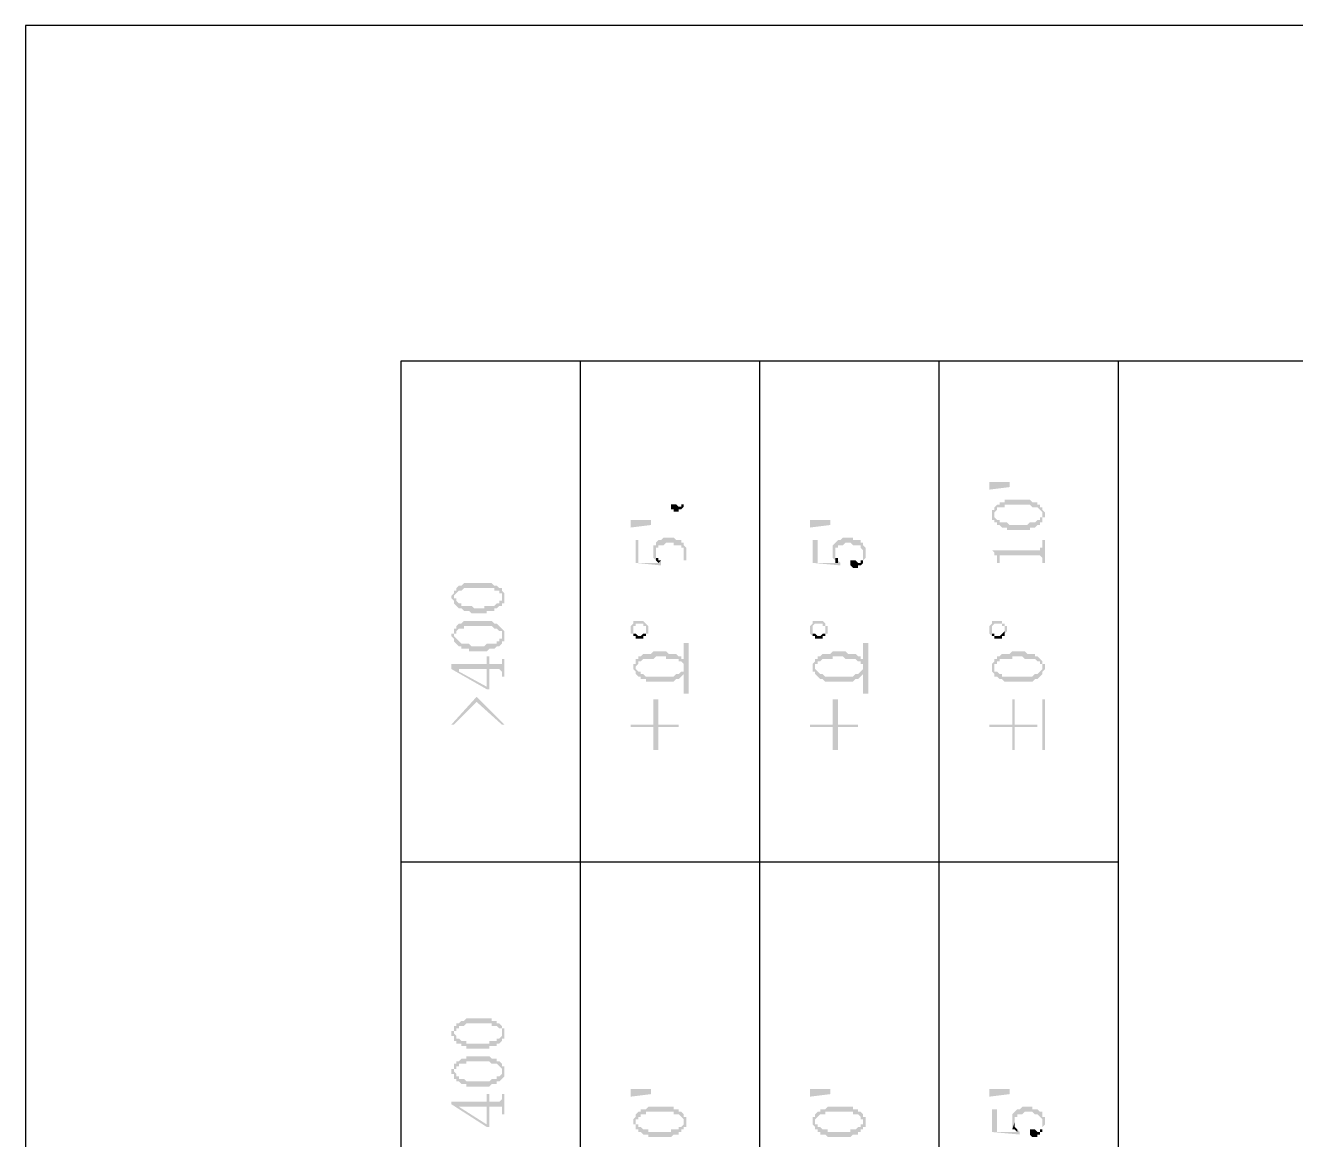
# Model space of a CAD drawing. Header units: millimetres. Extents: x 1399 to 2555, y 1196 to 1555.
# Drawn here: x 1666.65 to 1689.34, y 1534.65 to 1554.55 of the extents above; entities that cross this region are included whole.
import ezdxf

# ---------------------------------------------------------------- set-up
doc = ezdxf.new("R2010")
doc.units = ezdxf.units.MM

msp = doc.modelspace()

# ---------------------------------------------------------------- hatches: boundary and pattern name
at = {"transparency": 33554559}
for points in [[(1683.8719, 1546.39622), (1684.23296, 1546.39622), (1684.23296, 1546.30596), (1683.8719, 1546.26083)], [(1678.18525, 1545.95552), (1678.18525, 1545.91039), (1678.23038, 1545.91039), (1678.23038, 1545.86526), (1678.32065, 1545.86526), (1678.32065, 1545.91039), (1678.36578, 1545.91039), (1678.41091, 1545.95552), (1678.41091, 1546.13605), (1678.41091, 1546.04579), (1678.41091, 1546.00066), (1678.36578, 1546.00066), (1678.36578, 1545.95552), (1678.32065, 1545.95552), (1678.27551, 1546.00066), (1678.18525, 1546.00066)], [(1683.91704, 1545.80951), (1683.91704, 1545.76437), (1683.91704, 1545.71924), (1683.96217, 1545.71924), (1683.96217, 1545.67411), (1683.96217, 1545.80951), (1683.96217, 1545.85464), (1683.96217, 1545.85464), (1684.0073, 1545.89977), (1684.0073, 1545.9449), (1684.1427, 1545.9449), (1684.1427, 1545.99003), (1684.59402, 1545.99003), (1684.63915, 1545.9449), (1684.72942, 1545.9449), (1684.77455, 1545.89977), (1684.77455, 1545.89977), (1684.81968, 1545.85464), (1684.81968, 1545.80951), (1684.81968, 1545.9449), (1684.77455, 1545.9449), (1684.77455, 1545.99003), (1684.72942, 1545.99003), (1684.72942, 1546.03517), (1684.63915, 1546.03517), (1684.59402, 1546.0803), (1684.1427, 1546.0803), (1684.1427, 1546.03517), (1684.05243, 1546.03517), (1684.05243, 1545.99003), (1684.0073, 1545.99003), (1683.96217, 1545.9449), (1683.96217, 1545.89977), (1683.91704, 1545.89977), (1683.91704, 1545.85464), (1683.91704, 1545.85464)], [(1683.96217, 1545.67411), (1684.0073, 1545.67411), (1684.0073, 1545.62898), (1684.05243, 1545.62898), (1684.09757, 1545.58384), (1684.18783, 1545.58384), (1684.18783, 1545.53871), (1684.59402, 1545.53871), (1684.59402, 1545.58384), (1684.68428, 1545.58384), (1684.72942, 1545.62898), (1684.77455, 1545.62898), (1684.77455, 1545.67411), (1684.81968, 1545.67411), (1684.81968, 1545.71924), (1684.81968, 1545.76437), (1684.86481, 1545.76437), (1684.86481, 1545.80951), (1684.86481, 1545.85464), (1684.86481, 1545.85464), (1684.81968, 1545.89977), (1684.81968, 1545.9449), (1684.81968, 1545.80951), (1684.81968, 1545.76437), (1684.77455, 1545.76437), (1684.77455, 1545.71924), (1684.72942, 1545.71924), (1684.68428, 1545.67411), (1684.59402, 1545.67411), (1684.54889, 1545.62898), (1684.23296, 1545.62898), (1684.18783, 1545.67411), (1684.05243, 1545.67411), (1684.05243, 1545.71924), (1684.0073, 1545.71924), (1683.96217, 1545.76437), (1683.96217, 1545.80951), (1683.96217, 1545.80951)], [(1677.46314, 1545.71924), (1677.82419, 1545.71924), (1677.82419, 1545.62898), (1677.46314, 1545.58384)], [(1680.66752, 1545.71924), (1681.02858, 1545.71924), (1681.02858, 1545.62898), (1680.66752, 1545.58384)], [(1677.5534, 1545.35818), (1677.5534, 1544.95199), (1678.00472, 1544.90686), (1678.00472, 1544.95199), (1678.00472, 1544.99713), (1677.95959, 1544.95199), (1677.59853, 1544.95199), (1677.59853, 1545.35818)], [(1677.86933, 1545.17766), (1677.86933, 1545.08739), (1677.86933, 1545.04226), (1677.86933, 1545.04226), (1677.91446, 1544.99713), (1677.91446, 1545.13252), (1677.91446, 1545.22279), (1677.95959, 1545.22279), (1677.95959, 1545.26792), (1678.04985, 1545.26792), (1678.09499, 1545.31305), (1678.23038, 1545.31305), (1678.23038, 1545.26792), (1678.36578, 1545.26792), (1678.36578, 1545.22279), (1678.41091, 1545.22279), (1678.41091, 1545.17766), (1678.41091, 1545.13252), (1678.41091, 1544.99713), (1678.45604, 1544.99713), (1678.45604, 1545.04226), (1678.45604, 1545.13252), (1678.45604, 1545.17766), (1678.45604, 1545.22279), (1678.41091, 1545.26792), (1678.41091, 1545.31305), (1678.36578, 1545.31305), (1678.36578, 1545.35818), (1678.27551, 1545.35818), (1678.23038, 1545.40332), (1678.04985, 1545.40332), (1678.00472, 1545.35818), (1677.95959, 1545.35818), (1677.91446, 1545.31305), (1677.91446, 1545.26792), (1677.86933, 1545.26792), (1677.86933, 1545.22279)], [(1680.71265, 1545.35818), (1680.71265, 1544.95199), (1681.20911, 1544.90686), (1681.20911, 1544.95199), (1681.20911, 1544.95199), (1681.16397, 1544.99713), (1681.16397, 1544.95199), (1680.80292, 1544.95199), (1680.80292, 1545.35818)], [(1681.07371, 1545.17766), (1681.07371, 1545.08739), (1681.07371, 1545.04226), (1681.07371, 1545.04226), (1681.11884, 1544.99713), (1681.11884, 1545.13252), (1681.11884, 1545.22279), (1681.16397, 1545.22279), (1681.16397, 1545.26792), (1681.25424, 1545.26792), (1681.29937, 1545.31305), (1681.38963, 1545.31305), (1681.43477, 1545.26792), (1681.57016, 1545.26792), (1681.57016, 1545.22279), (1681.57016, 1545.22279), (1681.6153, 1545.17766), (1681.6153, 1545.13252), (1681.6153, 1544.99713), (1681.6153, 1544.99713), (1681.66043, 1545.04226), (1681.66043, 1545.13252), (1681.66043, 1545.17766), (1681.66043, 1545.22279), (1681.6153, 1545.26792), (1681.6153, 1545.31305), (1681.57016, 1545.31305), (1681.57016, 1545.35818), (1681.43477, 1545.35818), (1681.43477, 1545.40332), (1681.25424, 1545.40332), (1681.20911, 1545.35818), (1681.16397, 1545.35818), (1681.11884, 1545.31305), (1681.11884, 1545.31305), (1681.07371, 1545.26792), (1681.07371, 1545.22279)], [(1683.91704, 1545.17766), (1683.91704, 1545.17766), (1683.96217, 1545.13252), (1683.96217, 1545.08739), (1684.0073, 1545.08739), (1684.0073, 1545.04226), (1684.0073, 1544.95199), (1684.05243, 1544.95199), (1684.05243, 1545.04226), (1684.05243, 1545.08739), (1684.77455, 1545.08739), (1684.81968, 1545.04226), (1684.81968, 1544.95199), (1684.86481, 1544.95199), (1684.86481, 1545.35818), (1684.81968, 1545.35818), (1684.81968, 1545.26792), (1684.81968, 1545.22279), (1684.77455, 1545.22279), (1684.77455, 1545.17766), (1684.72942, 1545.17766)], [(1677.91446, 1544.99713), (1677.91446, 1544.99713), (1677.95959, 1544.95199), (1677.95959, 1544.95199), (1678.00472, 1544.99713), (1677.95959, 1544.99713), (1677.95959, 1545.04226), (1677.91446, 1545.04226), (1677.91446, 1545.08739), (1677.91446, 1545.13252)], [(1681.11884, 1544.99713), (1681.11884, 1544.95199), (1681.16397, 1544.95199), (1681.16397, 1544.99713), (1681.16397, 1545.04226), (1681.11884, 1545.04226), (1681.11884, 1545.08739), (1681.11884, 1545.13252)], [(1681.38963, 1544.95199), (1681.38963, 1544.90686), (1681.38963, 1544.90686), (1681.43477, 1544.86173), (1681.52503, 1544.86173), (1681.52503, 1544.90686), (1681.57016, 1544.90686), (1681.6153, 1544.95199), (1681.6153, 1545.13252), (1681.6153, 1545.04226), (1681.6153, 1544.99713), (1681.57016, 1544.99713), (1681.57016, 1544.95199), (1681.52503, 1544.95199), (1681.4799, 1544.99713), (1681.38963, 1544.99713)], [(1674.25875, 1544.32014), (1674.25875, 1544.32014), (1674.30388, 1544.27501), (1674.30388, 1544.22988), (1674.30388, 1544.36528), (1674.30388, 1544.36528), (1674.34902, 1544.41041), (1674.34902, 1544.41041), (1674.39415, 1544.45554), (1674.43928, 1544.45554), (1674.48441, 1544.50067), (1675.026, 1544.50067), (1675.026, 1544.45554), (1675.11626, 1544.45554), (1675.11626, 1544.41041), (1675.16139, 1544.41041), (1675.16139, 1544.36528), (1675.16139, 1544.32014), (1675.16139, 1544.50067), (1675.11626, 1544.50067), (1675.07113, 1544.5458), (1675.026, 1544.5458), (1674.98087, 1544.59094), (1674.48441, 1544.59094), (1674.43928, 1544.5458), (1674.39415, 1544.5458), (1674.34902, 1544.50067), (1674.34902, 1544.45554), (1674.30388, 1544.45554), (1674.30388, 1544.41041), (1674.30388, 1544.41041), (1674.25875, 1544.36528)], [(1674.30388, 1544.22988), (1674.34902, 1544.18475), (1674.34902, 1544.18475), (1674.39415, 1544.13962), (1674.43928, 1544.13962), (1674.48441, 1544.09448), (1674.57468, 1544.09448), (1674.61981, 1544.04935), (1674.8906, 1544.04935), (1674.8906, 1544.09448), (1675.026, 1544.09448), (1675.026, 1544.13962), (1675.07113, 1544.13962), (1675.11626, 1544.18475), (1675.16139, 1544.18475), (1675.16139, 1544.22988), (1675.20653, 1544.22988), (1675.20653, 1544.27501), (1675.20653, 1544.32014), (1675.20653, 1544.36528), (1675.20653, 1544.41041), (1675.20653, 1544.41041), (1675.16139, 1544.45554), (1675.16139, 1544.32014), (1675.16139, 1544.27501), (1675.11626, 1544.27501), (1675.11626, 1544.22988), (1675.07113, 1544.22988), (1675.026, 1544.18475), (1674.84547, 1544.18475), (1674.84547, 1544.13962), (1674.66494, 1544.13962), (1674.61981, 1544.18475), (1674.43928, 1544.18475), (1674.43928, 1544.22988), (1674.39415, 1544.22988), (1674.34902, 1544.27501), (1674.34902, 1544.32014), (1674.30388, 1544.32014)], [(1674.25875, 1543.64316), (1674.25875, 1543.64316), (1674.30388, 1543.59803), (1674.30388, 1543.5529), (1674.30388, 1543.64316), (1674.30388, 1543.68829), (1674.34902, 1543.68829), (1674.34902, 1543.73343), (1674.34902, 1543.73343), (1674.39415, 1543.77856), (1674.48441, 1543.77856), (1674.48441, 1543.82369), (1674.98087, 1543.82369), (1675.026, 1543.77856), (1675.07113, 1543.77856), (1675.11626, 1543.73343), (1675.16139, 1543.73343), (1675.16139, 1543.68829), (1675.16139, 1543.64316), (1675.16139, 1543.77856), (1675.16139, 1543.77856), (1675.11626, 1543.82369), (1675.11626, 1543.82369), (1675.07113, 1543.86882), (1675.026, 1543.86882), (1674.98087, 1543.91395), (1674.48441, 1543.91395), (1674.43928, 1543.86882), (1674.39415, 1543.86882), (1674.34902, 1543.82369), (1674.34902, 1543.77856), (1674.30388, 1543.77856), (1674.30388, 1543.73343), (1674.30388, 1543.68829), (1674.25875, 1543.68829)], [(1674.30388, 1543.5529), (1674.34902, 1543.50776), (1674.34902, 1543.50776), (1674.39415, 1543.46263), (1674.43928, 1543.46263), (1674.43928, 1543.4175), (1674.57468, 1543.4175), (1674.57468, 1543.37237), (1674.8906, 1543.37237), (1674.93573, 1543.4175), (1675.026, 1543.4175), (1675.07113, 1543.46263), (1675.11626, 1543.46263), (1675.16139, 1543.50776), (1675.16139, 1543.5529), (1675.20653, 1543.5529), (1675.20653, 1543.59803), (1675.20653, 1543.64316), (1675.20653, 1543.68829), (1675.20653, 1543.73343), (1675.20653, 1543.73343), (1675.16139, 1543.77856), (1675.16139, 1543.64316), (1675.16139, 1543.59803), (1675.11626, 1543.59803), (1675.11626, 1543.5529), (1675.07113, 1543.5529), (1675.07113, 1543.50776), (1674.8906, 1543.50776), (1674.84547, 1543.46263), (1674.61981, 1543.46263), (1674.57468, 1543.50776), (1674.43928, 1543.50776), (1674.39415, 1543.5529), (1674.39415, 1543.5529), (1674.34902, 1543.59803), (1674.34902, 1543.59803), (1674.30388, 1543.64316), (1674.30388, 1543.64316)], [(1677.46314, 1543.77856), (1677.46314, 1543.73343), (1677.46314, 1543.68829), (1677.50827, 1543.68829), (1677.50827, 1543.64316), (1677.50827, 1543.77856), (1677.50827, 1543.82369), (1677.5534, 1543.82369), (1677.5534, 1543.86882), (1677.6888, 1543.86882), (1677.6888, 1543.82369), (1677.73393, 1543.82369), (1677.73393, 1543.64316), (1677.73393, 1543.68829), (1677.77906, 1543.68829), (1677.77906, 1543.73343), (1677.77906, 1543.77856), (1677.77906, 1543.82369), (1677.77906, 1543.82369), (1677.73393, 1543.86882), (1677.73393, 1543.86882), (1677.6888, 1543.91395), (1677.50827, 1543.91395), (1677.50827, 1543.86882), (1677.50827, 1543.86882), (1677.46314, 1543.82369), (1677.46314, 1543.82369)], [(1677.50827, 1543.64316), (1677.5534, 1543.64316), (1677.5534, 1543.59803), (1677.6888, 1543.59803), (1677.6888, 1543.64316), (1677.73393, 1543.64316), (1677.73393, 1543.77856), (1677.73393, 1543.73343), (1677.73393, 1543.68829), (1677.6888, 1543.68829), (1677.64366, 1543.64316), (1677.59853, 1543.64316), (1677.5534, 1543.68829), (1677.50827, 1543.68829), (1677.50827, 1543.77856), (1677.50827, 1543.77856)], [(1680.66752, 1543.77856), (1680.66752, 1543.73343), (1680.66752, 1543.68829), (1680.66752, 1543.68829), (1680.71265, 1543.64316), (1680.71265, 1543.77856), (1680.71265, 1543.82369), (1680.71265, 1543.82369), (1680.75778, 1543.86882), (1680.89318, 1543.86882), (1680.89318, 1543.82369), (1680.93831, 1543.82369), (1680.93831, 1543.64316), (1680.93831, 1543.68829), (1680.98345, 1543.68829), (1680.98345, 1543.73343), (1680.98345, 1543.77856), (1680.98345, 1543.82369), (1680.93831, 1543.82369), (1680.93831, 1543.86882), (1680.93831, 1543.86882), (1680.89318, 1543.91395), (1680.71265, 1543.91395), (1680.71265, 1543.86882), (1680.71265, 1543.86882), (1680.66752, 1543.82369), (1680.66752, 1543.82369)], [(1680.71265, 1543.64316), (1680.75778, 1543.64316), (1680.75778, 1543.59803), (1680.89318, 1543.59803), (1680.89318, 1543.64316), (1680.93831, 1543.64316), (1680.93831, 1543.77856), (1680.93831, 1543.73343), (1680.93831, 1543.68829), (1680.89318, 1543.68829), (1680.84805, 1543.64316), (1680.80292, 1543.64316), (1680.75778, 1543.68829), (1680.71265, 1543.68829), (1680.71265, 1543.77856), (1680.71265, 1543.77856)], [(1683.8719, 1543.77856), (1683.8719, 1543.73343), (1683.8719, 1543.68829), (1683.8719, 1543.68829), (1683.91704, 1543.64316), (1683.91704, 1543.77856), (1683.91704, 1543.82369), (1683.91704, 1543.82369), (1683.96217, 1543.86882), (1684.09757, 1543.86882), (1684.09757, 1543.82369), (1684.1427, 1543.82369), (1684.1427, 1543.64316), (1684.1427, 1543.68829), (1684.1427, 1543.68829), (1684.18783, 1543.73343), (1684.18783, 1543.77856), (1684.18783, 1543.82369), (1684.1427, 1543.82369), (1684.1427, 1543.86882), (1684.09757, 1543.86882), (1684.09757, 1543.91395), (1683.91704, 1543.91395), (1683.91704, 1543.86882), (1683.91704, 1543.86882), (1683.8719, 1543.82369), (1683.8719, 1543.82369)], [(1683.91704, 1543.64316), (1683.96217, 1543.64316), (1683.96217, 1543.59803), (1684.09757, 1543.59803), (1684.09757, 1543.64316), (1684.1427, 1543.64316), (1684.1427, 1543.77856), (1684.1427, 1543.73343), (1684.1427, 1543.73343), (1684.09757, 1543.68829), (1684.09757, 1543.68829), (1684.05243, 1543.64316), (1683.96217, 1543.64316), (1683.96217, 1543.68829), (1683.91704, 1543.68829), (1683.91704, 1543.77856), (1683.91704, 1543.77856)], [(1678.50118, 1542.61574), (1678.50118, 1543.51839), (1678.41091, 1543.51839), (1678.41091, 1542.61574)], [(1681.70556, 1542.61574), (1681.70556, 1543.51839), (1681.6153, 1543.51839), (1681.6153, 1542.61574)], [(1674.25875, 1543.14671), (1674.25875, 1543.05644), (1674.8906, 1542.69539), (1674.93573, 1542.69539), (1674.93573, 1543.05644), (1675.11626, 1543.05644), (1675.16139, 1543.01131), (1675.16139, 1542.92105), (1675.20653, 1542.92105), (1675.20653, 1543.23697), (1675.16139, 1543.23697), (1675.16139, 1543.19184), (1675.16139, 1543.14671), (1674.93573, 1543.14671), (1674.93573, 1543.2821), (1674.8906, 1543.2821), (1674.8906, 1542.74052), (1674.39415, 1543.01131), (1674.39415, 1543.05644)], [(1677.50827, 1543.10158), (1677.50827, 1543.05644), (1677.50827, 1543.05644), (1677.5534, 1543.01131), (1677.5534, 1542.96618), (1677.5534, 1543.10158), (1677.5534, 1543.10158), (1677.59853, 1543.14671), (1677.59853, 1543.19184), (1677.64366, 1543.19184), (1677.6888, 1543.23697), (1677.86933, 1543.23697), (1677.91446, 1543.2821), (1678.09499, 1543.2821), (1678.09499, 1543.23697), (1678.32065, 1543.23697), (1678.32065, 1543.19184), (1678.36578, 1543.19184), (1678.41091, 1543.14671), (1678.41091, 1543.10158), (1678.41091, 1543.23697), (1678.36578, 1543.23697), (1678.36578, 1543.2821), (1678.32065, 1543.2821), (1678.27551, 1543.32724), (1678.14012, 1543.32724), (1678.09499, 1543.37237), (1677.86933, 1543.37237), (1677.82419, 1543.32724), (1677.6888, 1543.32724), (1677.64366, 1543.2821), (1677.59853, 1543.2821), (1677.59853, 1543.23697), (1677.5534, 1543.23697), (1677.5534, 1543.19184), (1677.5534, 1543.14671), (1677.50827, 1543.14671)], [(1680.71265, 1543.10158), (1680.71265, 1543.05644), (1680.71265, 1543.01131), (1680.75778, 1543.01131), (1680.75778, 1542.96618), (1680.75778, 1543.10158), (1680.75778, 1543.14671), (1680.80292, 1543.14671), (1680.80292, 1543.19184), (1680.84805, 1543.19184), (1680.89318, 1543.23697), (1681.07371, 1543.23697), (1681.07371, 1543.2821), (1681.25424, 1543.2821), (1681.29937, 1543.23697), (1681.4799, 1543.23697), (1681.52503, 1543.19184), (1681.57016, 1543.19184), (1681.57016, 1543.14671), (1681.6153, 1543.14671), (1681.6153, 1543.10158), (1681.6153, 1543.23697), (1681.57016, 1543.23697), (1681.57016, 1543.2821), (1681.52503, 1543.2821), (1681.4799, 1543.32724), (1681.3445, 1543.32724), (1681.29937, 1543.37237), (1681.07371, 1543.37237), (1681.02858, 1543.32724), (1680.89318, 1543.32724), (1680.84805, 1543.2821), (1680.80292, 1543.2821), (1680.80292, 1543.23697), (1680.75778, 1543.23697), (1680.75778, 1543.19184), (1680.75778, 1543.19184), (1680.71265, 1543.14671)], [(1683.91704, 1543.10158), (1683.91704, 1543.05644), (1683.91704, 1543.01131), (1683.91704, 1543.01131), (1683.96217, 1542.96618), (1683.96217, 1543.10158), (1683.96217, 1543.14671), (1684.0073, 1543.14671), (1684.0073, 1543.19184), (1684.05243, 1543.19184), (1684.05243, 1543.23697), (1684.27809, 1543.23697), (1684.27809, 1543.2821), (1684.45862, 1543.2821), (1684.50375, 1543.23697), (1684.68428, 1543.23697), (1684.72942, 1543.19184), (1684.77455, 1543.19184), (1684.77455, 1543.14671), (1684.81968, 1543.14671), (1684.81968, 1543.10158), (1684.81968, 1543.19184), (1684.77455, 1543.23697), (1684.77455, 1543.23697), (1684.72942, 1543.2821), (1684.68428, 1543.2821), (1684.68428, 1543.32724), (1684.54889, 1543.32724), (1684.50375, 1543.37237), (1684.27809, 1543.37237), (1684.23296, 1543.32724), (1684.09757, 1543.32724), (1684.05243, 1543.2821), (1684.0073, 1543.2821), (1684.0073, 1543.23697), (1683.96217, 1543.23697), (1683.96217, 1543.19184), (1683.96217, 1543.19184), (1683.91704, 1543.14671)], [(1674.25875, 1543.14671), (1674.39415, 1543.05644), (1674.8906, 1543.05644), (1674.8906, 1542.74052), (1674.8906, 1543.14671)], [(1677.5534, 1542.96618), (1677.59853, 1542.92105), (1677.64366, 1542.92105), (1677.64366, 1542.87591), (1677.73393, 1542.87591), (1677.73393, 1542.83078), (1678.23038, 1542.83078), (1678.27551, 1542.87591), (1678.32065, 1542.87591), (1678.36578, 1542.92105), (1678.36578, 1542.92105), (1678.41091, 1542.96618), (1678.41091, 1543.01131), (1678.45604, 1543.01131), (1678.45604, 1543.05644), (1678.45604, 1543.10158), (1678.45604, 1543.14671), (1678.45604, 1543.14671), (1678.41091, 1543.19184), (1678.41091, 1543.05644), (1678.41091, 1543.01131), (1678.36578, 1543.01131), (1678.32065, 1542.96618), (1678.27551, 1542.96618), (1678.23038, 1542.92105), (1677.73393, 1542.92105), (1677.6888, 1542.96618), (1677.64366, 1542.96618), (1677.64366, 1543.01131), (1677.59853, 1543.01131), (1677.5534, 1543.05644), (1677.5534, 1543.10158)], [(1680.75778, 1542.96618), (1680.80292, 1542.92105), (1680.80292, 1542.92105), (1680.84805, 1542.87591), (1680.89318, 1542.87591), (1680.93831, 1542.83078), (1681.43477, 1542.83078), (1681.4799, 1542.87591), (1681.52503, 1542.87591), (1681.57016, 1542.92105), (1681.57016, 1542.92105), (1681.6153, 1542.96618), (1681.6153, 1543.01131), (1681.66043, 1543.01131), (1681.66043, 1543.05644), (1681.66043, 1543.10158), (1681.66043, 1543.14671), (1681.66043, 1543.14671), (1681.6153, 1543.19184), (1681.6153, 1543.05644), (1681.6153, 1543.05644), (1681.57016, 1543.01131), (1681.57016, 1543.01131), (1681.52503, 1542.96618), (1681.4799, 1542.96618), (1681.43477, 1542.92105), (1680.93831, 1542.92105), (1680.89318, 1542.96618), (1680.84805, 1542.96618), (1680.80292, 1543.01131), (1680.80292, 1543.01131), (1680.75778, 1543.05644), (1680.75778, 1543.10158)], [(1683.96217, 1542.96618), (1683.96217, 1542.92105), (1684.0073, 1542.92105), (1684.05243, 1542.87591), (1684.09757, 1542.87591), (1684.1427, 1542.83078), (1684.63915, 1542.83078), (1684.68428, 1542.87591), (1684.72942, 1542.87591), (1684.77455, 1542.92105), (1684.77455, 1542.92105), (1684.81968, 1542.96618), (1684.81968, 1543.01131), (1684.81968, 1543.01131), (1684.86481, 1543.05644), (1684.86481, 1543.10158), (1684.86481, 1543.14671), (1684.81968, 1543.14671), (1684.81968, 1543.19184), (1684.81968, 1543.05644), (1684.81968, 1543.05644), (1684.77455, 1543.01131), (1684.77455, 1543.01131), (1684.72942, 1542.96618), (1684.68428, 1542.96618), (1684.63915, 1542.92105), (1684.09757, 1542.92105), (1684.09757, 1542.96618), (1684.05243, 1542.96618), (1684.0073, 1543.01131), (1683.96217, 1543.01131), (1683.96217, 1543.05644), (1683.96217, 1543.10158)], [(1674.25875, 1542.06354), (1674.30388, 1542.06354), (1674.71007, 1542.46972), (1675.16139, 1542.06354), (1675.20653, 1542.06354), (1674.71007, 1542.55999)], [(1677.46314, 1542.06354), (1677.46314, 1542.0184), (1677.86933, 1542.0184), (1677.86933, 1541.61221), (1677.95959, 1541.61221), (1677.95959, 1542.0184), (1678.32065, 1542.0184), (1678.32065, 1542.06354), (1677.95959, 1542.06354), (1677.95959, 1542.51486), (1677.86933, 1542.51486), (1677.86933, 1542.06354)], [(1680.66752, 1542.06354), (1680.66752, 1542.0184), (1681.07371, 1542.0184), (1681.07371, 1541.61221), (1681.16397, 1541.61221), (1681.16397, 1542.0184), (1681.52503, 1542.0184), (1681.52503, 1542.06354), (1681.16397, 1542.06354), (1681.16397, 1542.51486), (1681.07371, 1542.51486), (1681.07371, 1542.06354)], [(1683.8719, 1542.06354), (1683.8719, 1542.0184), (1684.27809, 1542.0184), (1684.27809, 1541.61221), (1684.32323, 1541.61221), (1684.32323, 1542.0184), (1684.72942, 1542.0184), (1684.72942, 1542.06354), (1684.32323, 1542.06354), (1684.32323, 1542.51486), (1684.27809, 1542.51486), (1684.27809, 1542.06354)], [(1684.86481, 1541.61221), (1684.86481, 1542.51486), (1684.81968, 1542.51486), (1684.81968, 1541.61221)], [(1674.25875, 1536.546), (1674.25875, 1536.50087), (1674.30388, 1536.50087), (1674.30388, 1536.45574), (1674.30388, 1536.41061), (1674.30388, 1536.546), (1674.30388, 1536.59113), (1674.34902, 1536.59113), (1674.34902, 1536.63627), (1674.39415, 1536.63627), (1674.39415, 1536.6814), (1674.48441, 1536.6814), (1674.52954, 1536.72653), (1674.98087, 1536.72653), (1674.98087, 1536.6814), (1675.07113, 1536.6814), (1675.11626, 1536.63627), (1675.16139, 1536.63627), (1675.16139, 1536.59113), (1675.16139, 1536.546), (1675.16139, 1536.6814), (1675.16139, 1536.6814), (1675.11626, 1536.72653), (1675.07113, 1536.72653), (1675.07113, 1536.77166), (1674.98087, 1536.77166), (1674.98087, 1536.8168), (1674.52954, 1536.8168), (1674.48441, 1536.77166), (1674.43928, 1536.77166), (1674.39415, 1536.72653), (1674.34902, 1536.72653), (1674.34902, 1536.6814), (1674.30388, 1536.6814), (1674.30388, 1536.63627), (1674.30388, 1536.59113), (1674.25875, 1536.59113)], [(1674.30388, 1536.41061), (1674.34902, 1536.41061), (1674.34902, 1536.36547), (1674.43928, 1536.36547), (1674.43928, 1536.32034), (1674.52954, 1536.32034), (1674.52954, 1536.27521), (1674.93573, 1536.27521), (1674.93573, 1536.32034), (1675.07113, 1536.32034), (1675.07113, 1536.36547), (1675.11626, 1536.36547), (1675.16139, 1536.41061), (1675.16139, 1536.45574), (1675.20653, 1536.45574), (1675.20653, 1536.50087), (1675.20653, 1536.546), (1675.20653, 1536.59113), (1675.20653, 1536.63627), (1675.16139, 1536.63627), (1675.16139, 1536.6814), (1675.16139, 1536.546), (1675.16139, 1536.50087), (1675.16139, 1536.50087), (1675.11626, 1536.45574), (1675.07113, 1536.45574), (1675.07113, 1536.41061), (1674.93573, 1536.41061), (1674.93573, 1536.36547), (1674.52954, 1536.36547), (1674.52954, 1536.41061), (1674.43928, 1536.41061), (1674.39415, 1536.45574), (1674.34902, 1536.45574), (1674.34902, 1536.50087), (1674.34902, 1536.50087), (1674.30388, 1536.546), (1674.30388, 1536.546)], [(1674.25875, 1535.86902), (1674.25875, 1535.82389), (1674.30388, 1535.82389), (1674.30388, 1535.77876), (1674.30388, 1535.73362), (1674.30388, 1535.86902), (1674.30388, 1535.91415), (1674.34902, 1535.91415), (1674.34902, 1535.95928), (1674.39415, 1535.95928), (1674.39415, 1536.00442), (1674.52954, 1536.00442), (1674.52954, 1536.04955), (1674.93573, 1536.04955), (1674.98087, 1536.00442), (1675.07113, 1536.00442), (1675.11626, 1535.95928), (1675.11626, 1535.95928), (1675.16139, 1535.91415), (1675.16139, 1535.86902), (1675.16139, 1536.00442), (1675.16139, 1536.00442), (1675.11626, 1536.04955), (1675.07113, 1536.04955), (1675.07113, 1536.09468), (1674.98087, 1536.09468), (1674.93573, 1536.13981), (1674.52954, 1536.13981), (1674.52954, 1536.09468), (1674.43928, 1536.09468), (1674.39415, 1536.04955), (1674.34902, 1536.04955), (1674.34902, 1536.00442), (1674.30388, 1536.00442), (1674.30388, 1535.95928), (1674.30388, 1535.91415), (1674.25875, 1535.91415)], [(1674.30388, 1535.73362), (1674.34902, 1535.73362), (1674.34902, 1535.68849), (1674.39415, 1535.68849), (1674.43928, 1535.64336), (1674.52954, 1535.64336), (1674.52954, 1535.59823), (1674.93573, 1535.59823), (1674.98087, 1535.64336), (1675.07113, 1535.64336), (1675.07113, 1535.68849), (1675.11626, 1535.68849), (1675.16139, 1535.73362), (1675.16139, 1535.73362), (1675.20653, 1535.77876), (1675.20653, 1535.82389), (1675.20653, 1535.86902), (1675.20653, 1535.91415), (1675.20653, 1535.95928), (1675.16139, 1535.95928), (1675.16139, 1536.00442), (1675.16139, 1535.86902), (1675.16139, 1535.82389), (1675.16139, 1535.82389), (1675.11626, 1535.77876), (1675.07113, 1535.77876), (1675.07113, 1535.73362), (1674.98087, 1535.73362), (1674.93573, 1535.68849), (1674.52954, 1535.68849), (1674.48441, 1535.73362), (1674.39415, 1535.73362), (1674.39415, 1535.77876), (1674.34902, 1535.77876), (1674.34902, 1535.82389), (1674.34902, 1535.82389), (1674.30388, 1535.86902), (1674.30388, 1535.86902)], [(1677.46314, 1535.55309), (1677.82419, 1535.55309), (1677.82419, 1535.46283), (1677.46314, 1535.4177)], [(1680.66752, 1535.55309), (1681.02858, 1535.55309), (1681.02858, 1535.46283), (1680.66752, 1535.4177)], [(1683.8719, 1535.55309), (1684.23296, 1535.55309), (1684.23296, 1535.46283), (1683.8719, 1535.4177)], [(1674.25875, 1535.32743), (1674.25875, 1535.2823), (1674.8906, 1534.87611), (1674.93573, 1534.87611), (1674.93573, 1535.23717), (1675.16139, 1535.23717), (1675.16139, 1535.19204), (1675.16139, 1535.10177), (1675.20653, 1535.10177), (1675.20653, 1535.46283), (1675.16139, 1535.46283), (1675.16139, 1535.4177), (1675.16139, 1535.37257), (1675.16139, 1535.37257), (1675.11626, 1535.32743), (1674.93573, 1535.32743), (1674.93573, 1535.46283), (1674.8906, 1535.46283), (1674.8906, 1534.92124), (1674.39415, 1535.23717), (1674.39415, 1535.23717)], [(1674.25875, 1535.32743), (1674.39415, 1535.23717), (1674.8906, 1535.23717), (1674.8906, 1534.92124), (1674.8906, 1535.32743)], [(1677.50827, 1534.96638), (1677.50827, 1534.92124), (1677.5534, 1534.92124), (1677.5534, 1534.87611), (1677.5534, 1534.83098), (1677.5534, 1534.96638), (1677.5534, 1535.01151), (1677.59853, 1535.01151), (1677.59853, 1535.05664), (1677.64366, 1535.05664), (1677.64366, 1535.10177), (1677.73393, 1535.10177), (1677.73393, 1535.1469), (1678.23038, 1535.1469), (1678.23038, 1535.10177), (1678.32065, 1535.10177), (1678.36578, 1535.05664), (1678.36578, 1535.05664), (1678.41091, 1535.01151), (1678.41091, 1534.96638), (1678.41091, 1535.10177), (1678.41091, 1535.10177), (1678.36578, 1535.1469), (1678.32065, 1535.1469), (1678.32065, 1535.19204), (1678.23038, 1535.19204), (1678.23038, 1535.23717), (1677.77906, 1535.23717), (1677.73393, 1535.19204), (1677.64366, 1535.19204), (1677.64366, 1535.1469), (1677.59853, 1535.1469), (1677.5534, 1535.10177), (1677.5534, 1535.05664), (1677.5534, 1535.05664), (1677.50827, 1535.01151), (1677.50827, 1535.01151)], [(1677.5534, 1534.83098), (1677.59853, 1534.83098), (1677.59853, 1534.78585), (1677.64366, 1534.78585), (1677.6888, 1534.74072), (1677.77906, 1534.74072), (1677.77906, 1534.69558), (1678.18525, 1534.69558), (1678.23038, 1534.74072), (1678.32065, 1534.74072), (1678.32065, 1534.78585), (1678.36578, 1534.78585), (1678.36578, 1534.83098), (1678.41091, 1534.83098), (1678.41091, 1534.87611), (1678.45604, 1534.87611), (1678.45604, 1534.96638), (1678.45604, 1535.01151), (1678.45604, 1535.05664), (1678.41091, 1535.05664), (1678.41091, 1535.10177), (1678.41091, 1534.96638), (1678.41091, 1534.92124), (1678.41091, 1534.92124), (1678.36578, 1534.87611), (1678.32065, 1534.87611), (1678.32065, 1534.83098), (1678.18525, 1534.83098), (1678.18525, 1534.78585), (1677.77906, 1534.78585), (1677.77906, 1534.83098), (1677.6888, 1534.83098), (1677.64366, 1534.87611), (1677.59853, 1534.87611), (1677.59853, 1534.92124), (1677.5534, 1534.92124), (1677.5534, 1534.96638), (1677.5534, 1534.96638)], [(1680.71265, 1534.96638), (1680.71265, 1534.92124), (1680.71265, 1534.92124), (1680.75778, 1534.87611), (1680.75778, 1534.83098), (1680.75778, 1534.96638), (1680.75778, 1535.01151), (1680.75778, 1535.01151), (1680.80292, 1535.05664), (1680.80292, 1535.05664), (1680.84805, 1535.10177), (1680.93831, 1535.10177), (1680.93831, 1535.1469), (1681.43477, 1535.1469), (1681.43477, 1535.10177), (1681.52503, 1535.10177), (1681.57016, 1535.05664), (1681.57016, 1535.01151), (1681.6153, 1535.01151), (1681.6153, 1534.96638), (1681.6153, 1535.10177), (1681.6153, 1535.10177), (1681.57016, 1535.1469), (1681.52503, 1535.1469), (1681.52503, 1535.19204), (1681.43477, 1535.19204), (1681.43477, 1535.23717), (1680.98345, 1535.23717), (1680.93831, 1535.19204), (1680.84805, 1535.19204), (1680.84805, 1535.1469), (1680.80292, 1535.1469), (1680.75778, 1535.10177), (1680.75778, 1535.05664), (1680.71265, 1535.05664), (1680.71265, 1535.01151), (1680.71265, 1535.01151)], [(1680.75778, 1534.83098), (1680.80292, 1534.83098), (1680.80292, 1534.78585), (1680.84805, 1534.78585), (1680.84805, 1534.74072), (1680.93831, 1534.74072), (1680.98345, 1534.69558), (1681.38963, 1534.69558), (1681.43477, 1534.74072), (1681.52503, 1534.74072), (1681.52503, 1534.78585), (1681.57016, 1534.78585), (1681.57016, 1534.83098), (1681.6153, 1534.83098), (1681.6153, 1534.87611), (1681.66043, 1534.87611), (1681.66043, 1534.96638), (1681.66043, 1535.01151), (1681.66043, 1535.05664), (1681.6153, 1535.05664), (1681.6153, 1535.10177), (1681.6153, 1534.96638), (1681.6153, 1534.92124), (1681.57016, 1534.92124), (1681.57016, 1534.87611), (1681.52503, 1534.87611), (1681.4799, 1534.83098), (1681.38963, 1534.83098), (1681.38963, 1534.78585), (1680.98345, 1534.78585), (1680.98345, 1534.83098), (1680.89318, 1534.83098), (1680.84805, 1534.87611), (1680.80292, 1534.87611), (1680.80292, 1534.92124), (1680.75778, 1534.92124), (1680.75778, 1534.96638), (1680.75778, 1534.96638)], [(1683.91704, 1535.19204), (1683.91704, 1534.78585), (1684.41349, 1534.74072), (1684.41349, 1534.78585), (1684.41349, 1534.78585), (1684.36836, 1534.83098), (1684.36836, 1534.78585), (1684.0073, 1534.78585), (1684.0073, 1535.19204)], [(1684.27809, 1535.01151), (1684.27809, 1534.96638), (1684.27809, 1534.87611), (1684.27809, 1534.83098), (1684.32323, 1534.96638), (1684.32323, 1535.05664), (1684.36836, 1535.05664), (1684.36836, 1535.10177), (1684.45862, 1535.10177), (1684.50375, 1535.1469), (1684.63915, 1535.1469), (1684.68428, 1535.10177), (1684.72942, 1535.10177), (1684.77455, 1535.05664), (1684.77455, 1535.05664), (1684.81968, 1535.01151), (1684.81968, 1534.96638), (1684.81968, 1534.83098), (1684.81968, 1534.87611), (1684.86481, 1534.92124), (1684.86481, 1534.96638), (1684.86481, 1535.05664), (1684.81968, 1535.05664), (1684.81968, 1535.10177), (1684.81968, 1535.1469), (1684.77455, 1535.1469), (1684.72942, 1535.19204), (1684.63915, 1535.19204), (1684.63915, 1535.23717), (1684.45862, 1535.23717), (1684.41349, 1535.19204), (1684.36836, 1535.19204), (1684.32323, 1535.1469), (1684.32323, 1535.1469), (1684.27809, 1535.10177), (1684.27809, 1535.05664)], [(1684.27809, 1534.83098), (1684.32323, 1534.83098), (1684.36836, 1534.78585), (1684.36836, 1534.83098), (1684.36836, 1534.83098), (1684.32323, 1534.87611), (1684.32323, 1534.92124), (1684.32323, 1534.96638)], [(1684.59402, 1534.78585), (1684.59402, 1534.74072), (1684.59402, 1534.74072), (1684.63915, 1534.69558), (1684.72942, 1534.69558), (1684.72942, 1534.74072), (1684.77455, 1534.74072), (1684.77455, 1534.78585), (1684.81968, 1534.78585), (1684.81968, 1534.96638), (1684.81968, 1534.92124), (1684.81968, 1534.83098), (1684.77455, 1534.83098), (1684.77455, 1534.78585), (1684.72942, 1534.78585), (1684.68428, 1534.83098), (1684.59402, 1534.83098)]]:
    msp.add_hatch(color=256, dxfattribs=at).paths.add_polyline_path(points)

# ---------------------------------------------------------------- linework, layer by layer
for p, q in [((2082.61153, 1548.5531), (1673.35603, 1548.5531)), ((1673.35603, 1548.5531), (1673.35603, 1261.81215))]:
    msp.add_line(p, q)
msp.add_lwpolyline([(2086.64957, 1257.5531), (2086.64957, 1554.5531), (1666.64957, 1554.5531), (1666.64957, 1257.5531)], close=True)
for points in [[(1676.56049, 1548.5531), (1676.56049, 1474.63885)], [(1679.76488, 1548.5531), (1679.76488, 1474.63885)], [(1682.96926, 1548.5531), (1682.96926, 1474.63885)], [(1686.17365, 1548.5531), (1686.17365, 1261.81215)], [(1673.35611, 1539.61499), (1686.17365, 1539.61499)]]:
    msp.add_lwpolyline(points)

doc.saveas('drawing.dxf')
